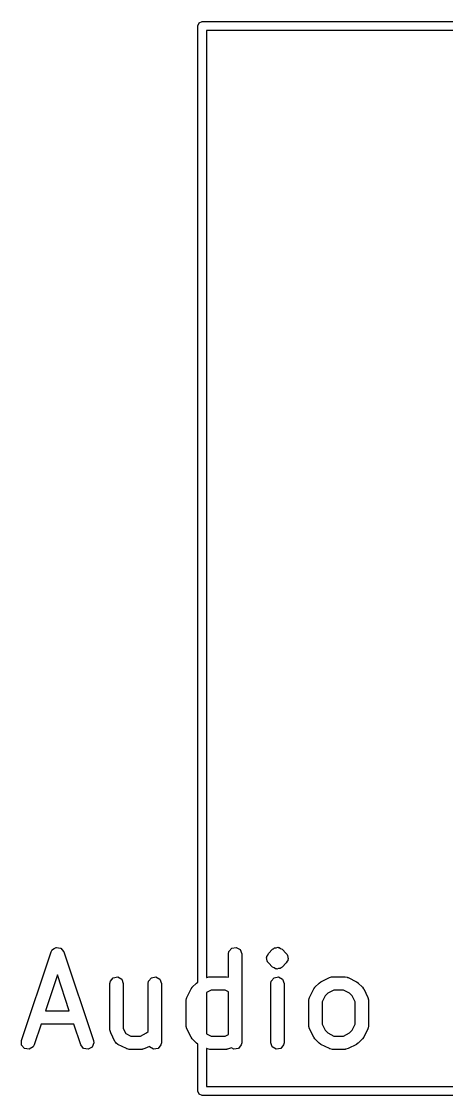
# Model space of a CAD drawing. Extents: x 0.58 to 7.69, y -5 to -0.56.
# Drawn here: x 0.8648 to 1.0532, y -2.876 to -2.3996 of the extents above; entities that cross this region are included whole.
import ezdxf

# ---------------------------------------------------------------- set-up
doc = ezdxf.new("R2010")
doc.units = 0
doc.header["$MEASUREMENT"] = 0
doc.layers.add('BLACK', color=7, linetype='CONTINUOUS')

msp = doc.modelspace()

# ---------------------------------------------------------------- linework, layer by layer
at = {"layer": 'BLACK', "linetype": 'CONTINUOUS'}
for p, q in [((0.942913, -2.40157), (0.94349, -2.40018)), ((0.94349, -2.40018), (0.944882, -2.39961)), ((0.944882, -2.39961), (1.41732, -2.39961)), ((0.942913, -2.82573), (0.942913, -2.40157)), ((0.94685, -2.40354), (0.94685, -2.82369)), ((1.41535, -2.40354), (0.94685, -2.40354)), ((0.879349, -2.81078), (0.880145, -2.81029)), ((0.880145, -2.81029), (0.880229, -2.8103)), ((0.880229, -2.8103), (0.880304, -2.81026)), ((0.880304, -2.81026), (0.881219, -2.81045)), ((0.881219, -2.81045), (0.882143, -2.81059)), ((0.958001, -2.81062), (0.95999, -2.81027)), ((0.95999, -2.81027), (0.961739, -2.81128)), ((0.976827, -2.81061), (0.976977, -2.81051)), ((0.976977, -2.81051), (0.977741, -2.81044)), ((0.977741, -2.81044), (0.978482, -2.81024)), ((0.978482, -2.81024), (0.978604, -2.8103)), ((0.978604, -2.8103), (0.978737, -2.81027)), ((0.978737, -2.81027), (0.978854, -2.81034)), ((0.978854, -2.81034), (0.978989, -2.81033)), ((0.978989, -2.81033), (0.979617, -2.81077)), ((0.864812, -2.85162), (0.877936, -2.81225)), ((0.877936, -2.81225), (0.878424, -2.81135)), ((0.878424, -2.81135), (0.878496, -2.8113)), ((0.878496, -2.8113), (0.878528, -2.81122)), ((0.878528, -2.81122), (0.879349, -2.81078)), ((0.882143, -2.81059), (0.882199, -2.81065)), ((0.882199, -2.81065), (0.882282, -2.81067)), ((0.882282, -2.81067), (0.882863, -2.8114)), ((0.882863, -2.8114), (0.883483, -2.8121)), ((0.883483, -2.8121), (0.883485, -2.81218)), ((0.883485, -2.81218), (0.883538, -2.81225)), ((0.883538, -2.81225), (0.896661, -2.85162)), ((0.956524, -2.81318), (0.956702, -2.81217)), ((0.956524, -2.82349), (0.956524, -2.81318)), ((0.956702, -2.81217), (0.958001, -2.81062)), ((0.961739, -2.81128), (0.96243, -2.81318)), ((0.96243, -2.81318), (0.96243, -2.85255)), ((0.973408, -2.8148), (0.973521, -2.81456)), ((0.973607, -2.81554), (0.973408, -2.8148)), ((0.973498, -2.81429), (0.973938, -2.81366)), ((0.973521, -2.81456), (0.973498, -2.81429)), ((0.973938, -2.81366), (0.974262, -2.81297)), ((0.974262, -2.81297), (0.976137, -2.81109)), ((0.976137, -2.81109), (0.976456, -2.81087)), ((0.976456, -2.81087), (0.976531, -2.81076)), ((0.976531, -2.81076), (0.976658, -2.81073)), ((0.976658, -2.81073), (0.976665, -2.81072)), ((0.976665, -2.81072), (0.976748, -2.81062)), ((0.976748, -2.81062), (0.976827, -2.81061)), ((0.979617, -2.81077), (0.980313, -2.81109)), ((0.980313, -2.81109), (0.982187, -2.81297)), ((0.982187, -2.81297), (0.982411, -2.81329)), ((0.982411, -2.81329), (0.982518, -2.81336)), ((0.982518, -2.81336), (0.982552, -2.81349)), ((0.982552, -2.81349), (0.982775, -2.81381)), ((0.982775, -2.81381), (0.982842, -2.81457)), ((0.982842, -2.81457), (0.983041, -2.81531)), ((0.983041, -2.81531), (0.982928, -2.81556)), ((0.973674, -2.8163), (0.973607, -2.81554)), ((0.973897, -2.81662), (0.973674, -2.8163)), ((0.973931, -2.81675), (0.973897, -2.81662)), ((0.974039, -2.81683), (0.973931, -2.81675)), ((0.974262, -2.81714), (0.974039, -2.81683)), ((0.976137, -2.81902), (0.974262, -2.81714)), ((0.976832, -2.81934), (0.976137, -2.81902)), ((0.97746, -2.81978), (0.976832, -2.81934)), ((0.977595, -2.81977), (0.97746, -2.81978)), ((0.977712, -2.81984), (0.977595, -2.81977)), ((0.977845, -2.81982), (0.977712, -2.81984)), ((0.977967, -2.81987), (0.977845, -2.81982)), ((0.978708, -2.81967), (0.977967, -2.81987)), ((0.979472, -2.81961), (0.978708, -2.81967)), ((0.979623, -2.8195), (0.979472, -2.81961)), ((0.979701, -2.81949), (0.979623, -2.8195)), ((0.979784, -2.81939), (0.979701, -2.81949)), ((0.979791, -2.81938), (0.979784, -2.81939)), ((0.979918, -2.81935), (0.979791, -2.81938)), ((0.979993, -2.81924), (0.979918, -2.81935)), ((0.980313, -2.81902), (0.979993, -2.81924)), ((0.982187, -2.81714), (0.980313, -2.81902)), ((0.982511, -2.81645), (0.982187, -2.81714)), ((0.982951, -2.81582), (0.982511, -2.81645)), ((0.982928, -2.81556), (0.982951, -2.81582)), ((0.880737, -2.82252), (0.87546, -2.83835)), ((0.886014, -2.83835), (0.880737, -2.82252)), ((0.904209, -2.8253), (0.905507, -2.82375)), ((0.905507, -2.82375), (0.907496, -2.8234)), ((0.907496, -2.8234), (0.909245, -2.82441)), ((0.909245, -2.82441), (0.909936, -2.82631)), ((0.921082, -2.8253), (0.92238, -2.82375)), ((0.92238, -2.82375), (0.924369, -2.8234)), ((0.924369, -2.8234), (0.926118, -2.82441)), ((0.926118, -2.82441), (0.926809, -2.82631)), ((0.94685, -2.82369), (0.946908, -2.82366)), ((0.946908, -2.82366), (0.947891, -2.82337)), ((0.947891, -2.82337), (0.948062, -2.82341)), ((0.948062, -2.82341), (0.948228, -2.82335)), ((0.948228, -2.82335), (0.955727, -2.82335)), ((0.955727, -2.82335), (0.956524, -2.82349)), ((0.97545, -2.8253), (0.976748, -2.82375)), ((0.976748, -2.82375), (0.978737, -2.8234)), ((0.978737, -2.8234), (0.980487, -2.82441)), ((0.980487, -2.82441), (0.981177, -2.82631)), ((0.997526, -2.82554), (1.00128, -2.82366)), ((1.00128, -2.82366), (1.00226, -2.82337)), ((1.00226, -2.82337), (1.00243, -2.82341)), ((1.00243, -2.82341), (1.0026, -2.82335)), ((1.0026, -2.82335), (1.00822, -2.82335)), ((1.00822, -2.82335), (1.00923, -2.82353)), ((1.00923, -2.82353), (1.00937, -2.82364)), ((1.00937, -2.82364), (1.00954, -2.82366)), ((1.00954, -2.82366), (1.01329, -2.82554)), ((0.904031, -2.82631), (0.904209, -2.8253)), ((0.904031, -2.84693), (0.904031, -2.82631)), ((0.909936, -2.82631), (0.909936, -2.84623)), ((0.920904, -2.82631), (0.921082, -2.8253)), ((0.920904, -2.84758), (0.920904, -2.82631)), ((0.926809, -2.82631), (0.926809, -2.85255)), ((0.938088, -2.83248), (0.939963, -2.82873)), ((0.939963, -2.82873), (0.940489, -2.82803)), ((0.940489, -2.82803), (0.940516, -2.82797)), ((0.940516, -2.82797), (0.942391, -2.82609)), ((0.942391, -2.82609), (0.942913, -2.82573)), ((0.948925, -2.82926), (0.94685, -2.8303)), ((0.95503, -2.82926), (0.948925, -2.82926)), ((0.956524, -2.83), (0.95503, -2.82926)), ((0.975272, -2.82631), (0.97545, -2.8253)), ((0.975272, -2.85255), (0.975272, -2.82631)), ((0.981177, -2.82631), (0.981177, -2.85255)), ((0.992456, -2.83248), (0.994331, -2.82873)), ((0.994331, -2.82873), (0.994857, -2.82803)), ((0.994857, -2.82803), (0.994884, -2.82797)), ((0.994884, -2.82797), (0.996759, -2.82609)), ((0.996759, -2.82609), (0.997482, -2.82559)), ((0.997482, -2.82559), (0.997526, -2.82554)), ((1.00329, -2.82926), (1.0006, -2.83061)), ((1.00752, -2.82926), (1.00329, -2.82926)), ((1.01022, -2.83061), (1.00752, -2.82926)), ((1.01329, -2.82554), (1.014, -2.82606)), ((1.014, -2.82606), (1.01406, -2.82609)), ((1.01406, -2.82609), (1.01593, -2.82797)), ((1.01593, -2.82797), (1.01644, -2.82869)), ((1.01644, -2.82869), (1.01649, -2.82873)), ((1.01649, -2.82873), (1.01836, -2.83248)), ((0.937777, -2.8338), (0.937955, -2.83279)), ((0.937777, -2.84505), (0.937777, -2.8338)), ((0.937955, -2.83279), (0.938068, -2.83266)), ((0.938068, -2.83266), (0.938088, -2.83248)), ((0.94685, -2.8303), (0.94685, -2.84856)), ((0.956524, -2.84885), (0.956524, -2.83)), ((0.992145, -2.8338), (0.992323, -2.83279)), ((0.992145, -2.84505), (0.992145, -2.8338)), ((0.992323, -2.83279), (0.992436, -2.83266)), ((0.992436, -2.83266), (0.992456, -2.83248)), ((0.999399, -2.8318), (0.99805, -2.8345)), ((1.0006, -2.83061), (0.999399, -2.8318)), ((1.01142, -2.8318), (1.01022, -2.83061)), ((1.01277, -2.8345), (1.01142, -2.8318)), ((1.01836, -2.83248), (1.01865, -2.83347)), ((1.01865, -2.83347), (1.01861, -2.83364)), ((1.01861, -2.83364), (1.01867, -2.8338)), ((1.01867, -2.8338), (1.01867, -2.84505)), ((0.87546, -2.83835), (0.886014, -2.83835)), ((0.99805, -2.8345), (0.99805, -2.84436)), ((1.01277, -2.84436), (1.01277, -2.8345)), ((0.873491, -2.84426), (0.870415, -2.85349)), ((0.887982, -2.84426), (0.873491, -2.84426)), ((0.891059, -2.85349), (0.887982, -2.84426)), ((0.904091, -2.84709), (0.904031, -2.84693)), ((0.90405, -2.84727), (0.904091, -2.84709)), ((0.904342, -2.84825), (0.90405, -2.84727)), ((0.906217, -2.852), (0.904342, -2.84825)), ((0.909936, -2.84623), (0.911059, -2.84848)), ((0.911059, -2.84848), (0.913305, -2.8496)), ((0.917535, -2.8496), (0.920232, -2.84825)), ((0.920232, -2.84825), (0.920904, -2.84758)), ((0.937837, -2.84522), (0.937777, -2.84505)), ((0.937796, -2.84539), (0.937837, -2.84522)), ((0.938088, -2.84637), (0.937796, -2.84539)), ((0.939963, -2.85012), (0.938088, -2.84637)), ((0.94685, -2.84856), (0.948925, -2.8496)), ((0.992205, -2.84522), (0.992145, -2.84505)), ((0.992164, -2.84539), (0.992205, -2.84522)), ((0.992456, -2.84637), (0.992164, -2.84539)), ((0.994331, -2.85012), (0.992456, -2.84637)), ((0.99805, -2.84436), (0.999399, -2.84705)), ((0.999399, -2.84705), (1.0006, -2.84825)), ((1.0006, -2.84825), (1.00329, -2.8496)), ((1.00752, -2.8496), (1.01022, -2.84825)), ((1.01022, -2.84825), (1.01142, -2.84705)), ((1.01142, -2.84705), (1.01277, -2.84436)), ((1.01836, -2.84637), (1.01649, -2.85012)), ((1.01838, -2.8462), (1.01836, -2.84637)), ((1.01849, -2.84606), (1.01838, -2.8462)), ((1.01867, -2.84505), (1.01849, -2.84606)), ((0.864867, -2.85364), (0.864812, -2.85162)), ((0.896812, -2.85263), (0.896069, -2.85451)), ((0.896661, -2.85162), (0.896812, -2.85263)), ((0.906538, -2.8523), (0.906217, -2.852)), ((0.906714, -2.85271), (0.906538, -2.8523)), ((0.907538, -2.85332), (0.906714, -2.85271)), ((0.911287, -2.85519), (0.907538, -2.85332)), ((0.913305, -2.8496), (0.917535, -2.8496)), ((0.926809, -2.85255), (0.926631, -2.85356)), ((0.94001, -2.85017), (0.939963, -2.85012)), ((0.940516, -2.85089), (0.94001, -2.85017)), ((0.942391, -2.85277), (0.940516, -2.85089)), ((0.942449, -2.85279), (0.942391, -2.85277)), ((0.942913, -2.85314), (0.942449, -2.85279)), ((0.942913, -2.87402), (0.942913, -2.85314)), ((0.948925, -2.8496), (0.95503, -2.8496)), ((0.95503, -2.8496), (0.956524, -2.84885)), ((0.96243, -2.85255), (0.962252, -2.85356)), ((0.975963, -2.85445), (0.975272, -2.85255)), ((0.981177, -2.85255), (0.980999, -2.85356)), ((0.994378, -2.85017), (0.994331, -2.85012)), ((0.994884, -2.85089), (0.994378, -2.85017)), ((0.996759, -2.85277), (0.994884, -2.85089)), ((0.996817, -2.85279), (0.996759, -2.85277)), ((0.997526, -2.85332), (0.996817, -2.85279)), ((1.00128, -2.85519), (0.997526, -2.85332)), ((1.00329, -2.8496), (1.00752, -2.8496)), ((1.01329, -2.85332), (1.00954, -2.85519)), ((1.01334, -2.85327), (1.01329, -2.85332)), ((1.01406, -2.85277), (1.01334, -2.85327)), ((1.01593, -2.85089), (1.01406, -2.85277)), ((1.01596, -2.85083), (1.01593, -2.85089)), ((1.01649, -2.85012), (1.01596, -2.85083)), ((0.866207, -2.85515), (0.864867, -2.85364)), ((0.868205, -2.85544), (0.866207, -2.85515)), ((0.869926, -2.85439), (0.868205, -2.85544)), ((0.870415, -2.85349), (0.869926, -2.85439)), ((0.892314, -2.85507), (0.891059, -2.85349)), ((0.894293, -2.85547), (0.892314, -2.85507)), ((0.896069, -2.85451), (0.894293, -2.85547)), ((0.911463, -2.85521), (0.911287, -2.85519)), ((0.911598, -2.85533), (0.911463, -2.85521)), ((0.912608, -2.8555), (0.911598, -2.85533)), ((0.918232, -2.8555), (0.912608, -2.8555)), ((0.918398, -2.85544), (0.918232, -2.8555)), ((0.91857, -2.85549), (0.918398, -2.85544)), ((0.919553, -2.85519), (0.91857, -2.85549)), ((0.921509, -2.85421), (0.919553, -2.85519)), ((0.921594, -2.85445), (0.921509, -2.85421)), ((0.923344, -2.85546), (0.921594, -2.85445)), ((0.925333, -2.85511), (0.923344, -2.85546)), ((0.926631, -2.85356), (0.925333, -2.85511)), ((0.946908, -2.85519), (0.94685, -2.85516)), ((0.94685, -2.85516), (0.94685, -2.87205)), ((0.947083, -2.85521), (0.946908, -2.85519)), ((0.947218, -2.85533), (0.947083, -2.85521)), ((0.948228, -2.8555), (0.947218, -2.85533)), ((0.955727, -2.8555), (0.948228, -2.8555)), ((0.955893, -2.85544), (0.955727, -2.8555)), ((0.956065, -2.85549), (0.955893, -2.85544)), ((0.957048, -2.85519), (0.956065, -2.85549)), ((0.957827, -2.8548), (0.957048, -2.85519)), ((0.958964, -2.85546), (0.957827, -2.8548)), ((0.960953, -2.85511), (0.958964, -2.85546)), ((0.962252, -2.85356), (0.960953, -2.85511)), ((0.977712, -2.85546), (0.975963, -2.85445)), ((0.979701, -2.85511), (0.977712, -2.85546)), ((0.980999, -2.85356), (0.979701, -2.85511)), ((1.00145, -2.85521), (1.00128, -2.85519)), ((1.00159, -2.85533), (1.00145, -2.85521)), ((1.0026, -2.8555), (1.00159, -2.85533)), ((1.00822, -2.8555), (1.0026, -2.8555)), ((1.00839, -2.85544), (1.00822, -2.8555)), ((1.00856, -2.85549), (1.00839, -2.85544)), ((1.00954, -2.85519), (1.00856, -2.85549)), ((0.94685, -2.87205), (1.41535, -2.87205)), ((0.94349, -2.87541), (0.942913, -2.87402)), ((0.944882, -2.87598), (0.94349, -2.87541)), ((1.41732, -2.87598), (0.944882, -2.87598))]:
    msp.add_line(p, q, dxfattribs=at)

doc.saveas('drawing.dxf')
